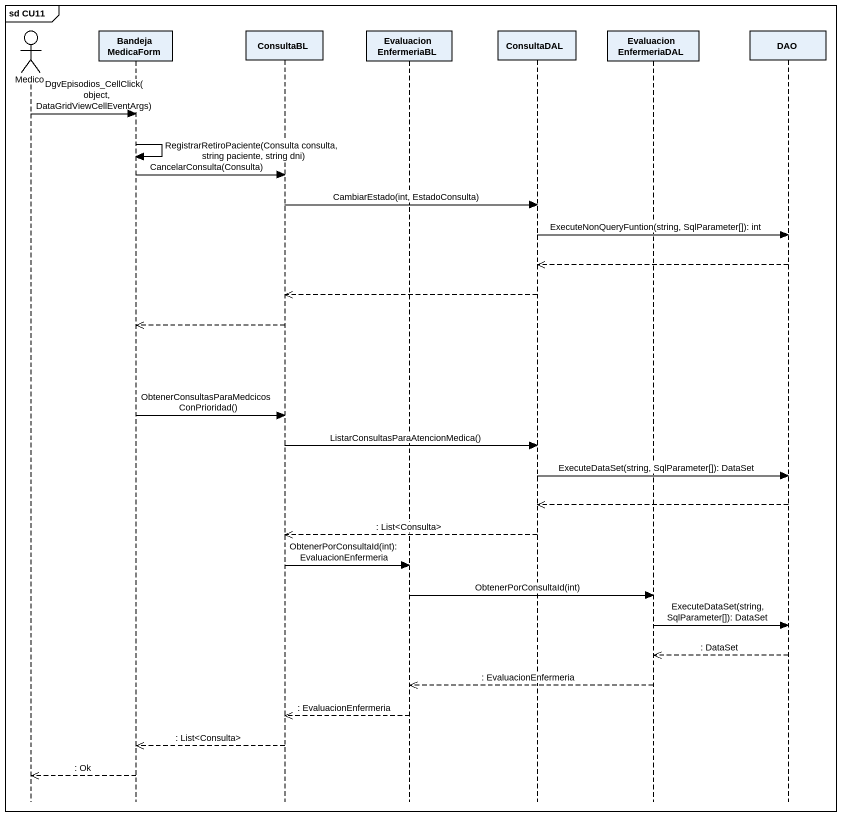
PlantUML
@startuml
mainframe sd CU11
hide footbox
actor Medico
participant BandejaMedicaForm
participant ConsultaBL
participant EvaluacionEnfermeriaBL
participant ConsultaDAL
participant EvaluacionEnfermeriaDAL
participant DAO

Medico -> BandejaMedicaForm : DgvEpisodios_CellClick(object, DataGridViewCellEventArgs)
BandejaMedicaForm -> BandejaMedicaForm : RegistrarRetiroPaciente(Consulta consulta, string paciente, string dni)
BandejaMedicaForm -> ConsultaBL : CancelarConsulta(Consulta)
ConsultaBL -> ConsultaDAL : CambiarEstado(int, EstadoConsulta)
ConsultaDAL -> DAO : ExecuteNonQueryFuntion(string, SqlParameter[]): int
DAO -->> ConsultaDAL
ConsultaDAL -->> ConsultaBL
ConsultaBL -->> BandejaMedicaForm
BandejaMedicaForm -> ConsultaBL : ObtenerConsultasParaMedcicosConPrioridad()
ConsultaBL -> ConsultaDAL : ListarConsultasParaAtencionMedica()
ConsultaDAL -> DAO : ExecuteDataSet(string, SqlParameter[]): DataSet
DAO -->> ConsultaDAL
ConsultaDAL -->> ConsultaBL : : List<Consulta>
ConsultaBL -> EvaluacionEnfermeriaBL : ObtenerPorConsultaId(int): EvaluacionEnfermeria
EvaluacionEnfermeriaBL -> EvaluacionEnfermeriaDAL : ObtenerPorConsultaId(int)
EvaluacionEnfermeriaDAL -> DAO : ExecuteDataSet(string, SqlParameter[]): DataSet
DAO -->> EvaluacionEnfermeriaDAL : : DataSet
EvaluacionEnfermeriaDAL -->> EvaluacionEnfermeriaBL : : EvaluacionEnfermeria
EvaluacionEnfermeriaBL -->> ConsultaBL : : EvaluacionEnfermeria
ConsultaBL -->> BandejaMedicaForm : : List<Consulta>
BandejaMedicaForm -->> Medico : : Ok
@enduml
